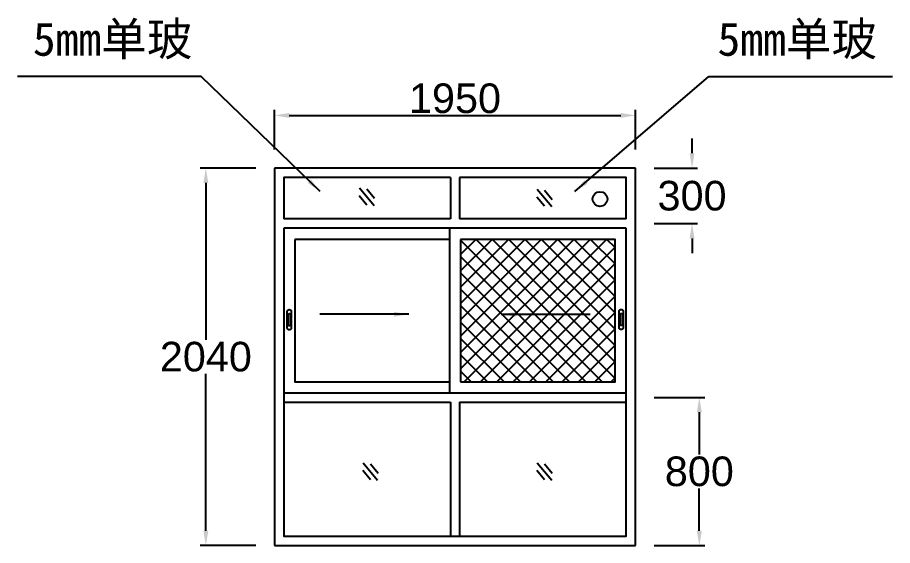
# Model space of a CAD drawing. Header units: inches. Extents: x -138455 to 599497, y -747149 to 13167.
# Drawn here: x 516217 to 520943, y -282701 to -279847 of the extents above; entities that cross this region are included whole.
import ezdxf

# ---------------------------------------------------------------- set-up
doc = ezdxf.new("R2010")
doc.units = ezdxf.units.IN
doc.header["$MEASUREMENT"] = 0
doc.header["$PDMODE"] = 35
doc.header["$PDSIZE"] = -3
doc.layers.add('0 @ 1', color=7, linetype='Continuous')
doc.styles.add('Annotative', font='arialbd.ttf')
doc.styles.get("Standard").update_dxf_attribs({"font": 'arial.ttf'})
doc.dimstyles.get("Standard").update_dxf_attribs({"dimtxt": 80, "dimasz": 70, "dimexe": 40, "dimexo": 80, "dimgap": 0, "dimtad": 1, "dimtih": 1, "dimtoh": 1, "dimdec": 0, "dimzin": 0, "dimdsep": 46, "dimtxsty": 'Standard', "dimcen": 0.09, "dimadec": 0, "dimazin": 0, "dimtfac": 1, "dimtdec": 0, "dimtofl": 0, "dimtmove": 0, "dimatfit": 3, "dimfxl": 0, "dimtolj": 1, "dimtzin": 0, "dimarcsym": 0})

# ---------------------------------------------------------------- blocks, each defined once
blk = doc.blocks.new('*D1168')
at = {"color": 0, "lineweight": -2, "transparency": 16777216}
for p, q in [((519860.4, -280581.5), (519860.4, -280501.5)), ((519654.9, -280661.5), (519890.4, -280661.5)), ((519654.9, -280961.5), (519890.4, -280961.5)), ((519860.4, -281041.5), (519860.4, -281121.5))]:
    blk.add_line(p, q, dxfattribs=at)
at = {"color": 0, "transparency": 16777216}
for points in [[(519847.1, -280581.5), (519873.7, -280581.5), (519860.4, -280661.5)], [(519847.1, -281041.5), (519873.7, -281041.5), (519860.4, -280961.5)]]:
    blk.add_solid(points, dxfattribs=at)
at = {"layer": 'Defpoints', "color": 0, "transparency": 16777216}
for p in [(519554.9, -280661.5), (519860.4, -280661.5), (519554.9, -280961.5)]:
    blk.add_point(p, dxfattribs=at)
at = {"color": 0, "transparency": 16777216, "insert": (519860.4, -280811.5), "char_height": 160, "attachment_point": 5}
blk.add_mtext('\\A1;300', dxfattribs=at)
blk = doc.blocks.new('*D1169')
at = {"color": 0, "lineweight": -2, "transparency": 16777216}
for p, q in [((517604.9, -280561.5), (517604.9, -280346.6)), ((519554.9, -280561.5), (519554.9, -280346.6)), ((517684.9, -280376.6), (519474.9, -280376.6))]:
    blk.add_line(p, q, dxfattribs=at)
at = {"color": 0, "transparency": 16777216}
for points in [[(517684.9, -280363.3), (517684.9, -280389.9), (517604.9, -280376.6)], [(519474.9, -280363.3), (519474.9, -280389.9), (519554.9, -280376.6)]]:
    blk.add_solid(points, dxfattribs=at)
at = {"layer": 'Defpoints', "color": 0, "transparency": 16777216}
for p in [(519554.9, -280376.6), (517604.9, -280661.5), (519554.9, -280661.5)]:
    blk.add_point(p, dxfattribs=at)
at = {"color": 0, "transparency": 16777216, "insert": (518579.9, -280284.9), "char_height": 160, "attachment_point": 5}
blk.add_mtext('\\A1;1950', dxfattribs=at)
blk = doc.blocks.new('*D1170')
at = {"color": 0, "lineweight": -2, "transparency": 16777216}
for p, q in [((517504.9, -280661.5), (517204.1, -280661.5)), ((517234.1, -280741.5), (517234.1, -281589.8)), ((517234.1, -282621.5), (517234.1, -281773.2)), ((517504.9, -282701.5), (517204.1, -282701.5))]:
    blk.add_line(p, q, dxfattribs=at)
at = {"color": 0, "transparency": 16777216}
for points in [[(517220.8, -280741.5), (517247.5, -280741.5), (517234.1, -280661.5)], [(517220.8, -282621.5), (517247.5, -282621.5), (517234.1, -282701.5)]]:
    blk.add_solid(points, dxfattribs=at)
at = {"layer": 'Defpoints', "color": 0, "transparency": 16777216}
for p in [(517604.9, -280661.5), (517234.1, -282701.5), (517604.9, -282701.5)]:
    blk.add_point(p, dxfattribs=at)
at = {"color": 0, "transparency": 16777216, "insert": (517234.1, -281681.5), "char_height": 160, "attachment_point": 5}
blk.add_mtext('\\A1;2040', dxfattribs=at)
blk = doc.blocks.new('*D1171')
at = {"color": 0, "lineweight": -2, "transparency": 16777216}
for p, q in [((519654.9, -281901.5), (519929.7, -281901.5)), ((519899.7, -281981.5), (519899.7, -282209.8)), ((519899.7, -282621.5), (519899.7, -282393.2)), ((519654.9, -282701.5), (519929.7, -282701.5))]:
    blk.add_line(p, q, dxfattribs=at)
at = {"color": 0, "transparency": 16777216}
for points in [[(519886.4, -281981.5), (519913.1, -281981.5), (519899.7, -281901.5)], [(519886.4, -282621.5), (519913.1, -282621.5), (519899.7, -282701.5)]]:
    blk.add_solid(points, dxfattribs=at)
at = {"layer": 'Defpoints', "color": 0, "transparency": 16777216}
for p in [(519554.9, -281901.5), (519554.9, -282701.5), (519899.7, -282701.5)]:
    blk.add_point(p, dxfattribs=at)
at = {"color": 0, "transparency": 16777216, "insert": (519899.7, -282301.5), "char_height": 160, "attachment_point": 5}
blk.add_mtext('\\A1;800', dxfattribs=at)
blk = doc.blocks.new('123as')
at = {"color": 0}
for p, q in [((90189.2, 51387), (90252, 51461.9)), ((90194.1, 51329.7), (90311.9, 51470.1)), ((90251.4, 51334.8), (90314.2, 51409.7))]:
    blk.add_line(p, q, dxfattribs=at)
blk = doc.blocks.new('123z')
at = {"color": 0}
for points in [[(94078.4, 52755), (94078.4, 52755, 0.414214), (94088.4, 52765), (94088.4, 52845, 0.414214), (94078.4, 52855), (94078.4, 52855, 0.414214), (94068.4, 52845), (94068.4, 52765, 0.414214)], [(94078.4, 52775), (94078.4, 52775, 0.414214), (94083.4, 52780), (94083.4, 52830, 0.414214), (94078.4, 52835), (94078.4, 52835, 0.414214), (94073.4, 52830), (94073.4, 52780, 0.414214)]]:
    blk.add_lwpolyline(points, format="xyb", close=True, dxfattribs=at)

msp = doc.modelspace()

# ---------------------------------------------------------------- hatches: boundary and pattern name
h = msp.add_hatch()
h.set_pattern_fill('ANSI37', color=256, scale=500)
h.set_pattern_definition([(45, (41616.36, 14480.81), (-44.194174, 44.194174), []), (135, (41616.36, 14480.81), (-44.194174, -44.194174), [])])
h.paths.add_polyline_path([(518609.9, -281046.5), (518609.9, -281816.5), (519444.9, -281816.5), (519444.9, -281046.5)])

# ---------------------------------------------------------------- linework, layer by layer
for p, q in [((519554.9, -280661.5), (517604.9, -280661.5)), ((517604.9, -280661.5), (517604.9, -282701.5)), ((519554.9, -282701.5), (519554.9, -280661.5)), ((518554.9, -280711.5), (518554.9, -280936.5)), ((518604.9, -280711.5), (518604.9, -280936.5)), ((518554.9, -280936.5), (517654.9, -280936.5)), ((519504.9, -280936.5), (518604.9, -280936.5)), ((519504.9, -280986.5), (517654.9, -280986.5)), ((518549.9, -280986.5), (518549.9, -281876.5)), ((518609.9, -281046.5), (518609.9, -281816.5)), ((517654.9, -281876.5), (519504.9, -281876.5)), ((517654.9, -281926.5), (518554.9, -281926.5)), ((518554.9, -281926.5), (518554.9, -282651.5)), ((518604.9, -281926.5), (518604.9, -282651.5)), ((518604.9, -281926.5), (519504.9, -281926.5)), ((517604.9, -282701.5), (519554.9, -282701.5))]:
    msp.add_line(p, q)
for points in [[(518554.9, -280711.5), (517654.9, -280711.5), (517654.9, -280936.5)], [(519504.9, -280936.5), (519504.9, -280711.5), (518604.9, -280711.5)], [(517654.9, -280986.5), (517654.9, -282651.5), (519504.9, -282651.5), (519504.9, -280986.5)], [(517714.9, -281046.5), (517714.9, -281816.5), (518549.9, -281816.5)], [(518549.9, -281046.5), (517714.9, -281046.5)], [(518609.9, -281816.5), (519444.9, -281816.5), (519444.9, -281046.5), (518609.9, -281046.5)]]:
    msp.add_lwpolyline(points)
msp.add_circle((519363, -280828.9), 40)

# ---------------------------------------------------------------- block references
at = {"xscale": -0.6684526412304121, "yscale": 0.6684526412304121, "zscale": 0.6684526412304121}
for p in [(578433, -315176), (579392.9, -315182.6), (578452.5, -316661.6), (579392.9, -316661.8)]:
    msp.add_blockref('123as', p, dxfattribs=at)
at = {"xscale": -1.095252602183295, "yscale": 1.095252602183295, "zscale": 1.095252602183295, "rotation": 359.9999999998816}
for p in [(620724.5, -339315.7), (622517.2, -339314.5)]:
    msp.add_blockref('123z', p, dxfattribs=at)

# ---------------------------------------------------------------- texts
at = {"layer": '0 @ 1', "char_height": 180.693, "style": 'Annotative'}
for insert, attachment_point in [((517161.7, -279873.6), 3), ((519998.2, -279873.6), 1)]:
    msp.add_mtext_dynamic_manual_height_columns('{\\fSimSun|b1|i0|c134|p2;5mm单玻}', width=1237.966, gutter_width=903.5, heights=[0], dxfattribs=dict(at, insert=insert, attachment_point=attachment_point))

# ---------------------------------------------------------------- dimensions: what is measured, and where the dimension line sits
dim = msp.add_linear_dim(base=(519554.9, -280376.6), p1=(517604.9, -280661.5), p2=(519554.9, -280661.5), dimstyle='Standard', override={"dimtxt": 160, "dimasz": 80, "dimexe": 30, "dimexo": 100, "dimgap": 10})
dim.commit()
dim.dimension.update_dxf_attribs({"geometry": '*D1169', "text_midpoint": (518579.9, -280284.9)})
for base, p1, p2, picture, middle in [((519860.4, -280661.5), (519554.9, -280961.5), (519554.9, -280661.5), '*D1168', (519860.4, -280811.5)), ((517234.1, -282701.5), (517604.9, -280661.5), (517604.9, -282701.5), '*D1170', (517234.1, -281681.5)), ((519899.7, -282701.5), (519554.9, -281901.5), (519554.9, -282701.5), '*D1171', (519899.7, -282301.5))]:
    dim = msp.add_linear_dim(base=base, p1=p1, p2=p2, angle=90, dimstyle='Standard', override={"dimtxt": 160, "dimasz": 80, "dimexe": 30, "dimexo": 100, "dimgap": 10})
    dim.commit()
    dim.dimension.update_dxf_attribs({"geometry": picture, "text_midpoint": middle})

# ---------------------------------------------------------------- leaders
for points in [[(517851.2, -280788), (517208.4, -280165.6), (516216.7, -280165.6)], [(519227.4, -280788), (519951.5, -280165.6), (520943.2, -280165.6)], [(518330.2, -281451.6), (517849.8, -281451.6)], [(518829.7, -281451.6), (519310.1, -281451.6)]]:
    msp.add_leader(points, dimstyle='Standard', override={"dimtxt": 160, "dimasz": 80, "dimexe": 30, "dimexo": 100, "dimgap": 10, "dimtad": 0})

doc.saveas('drawing.dxf')
